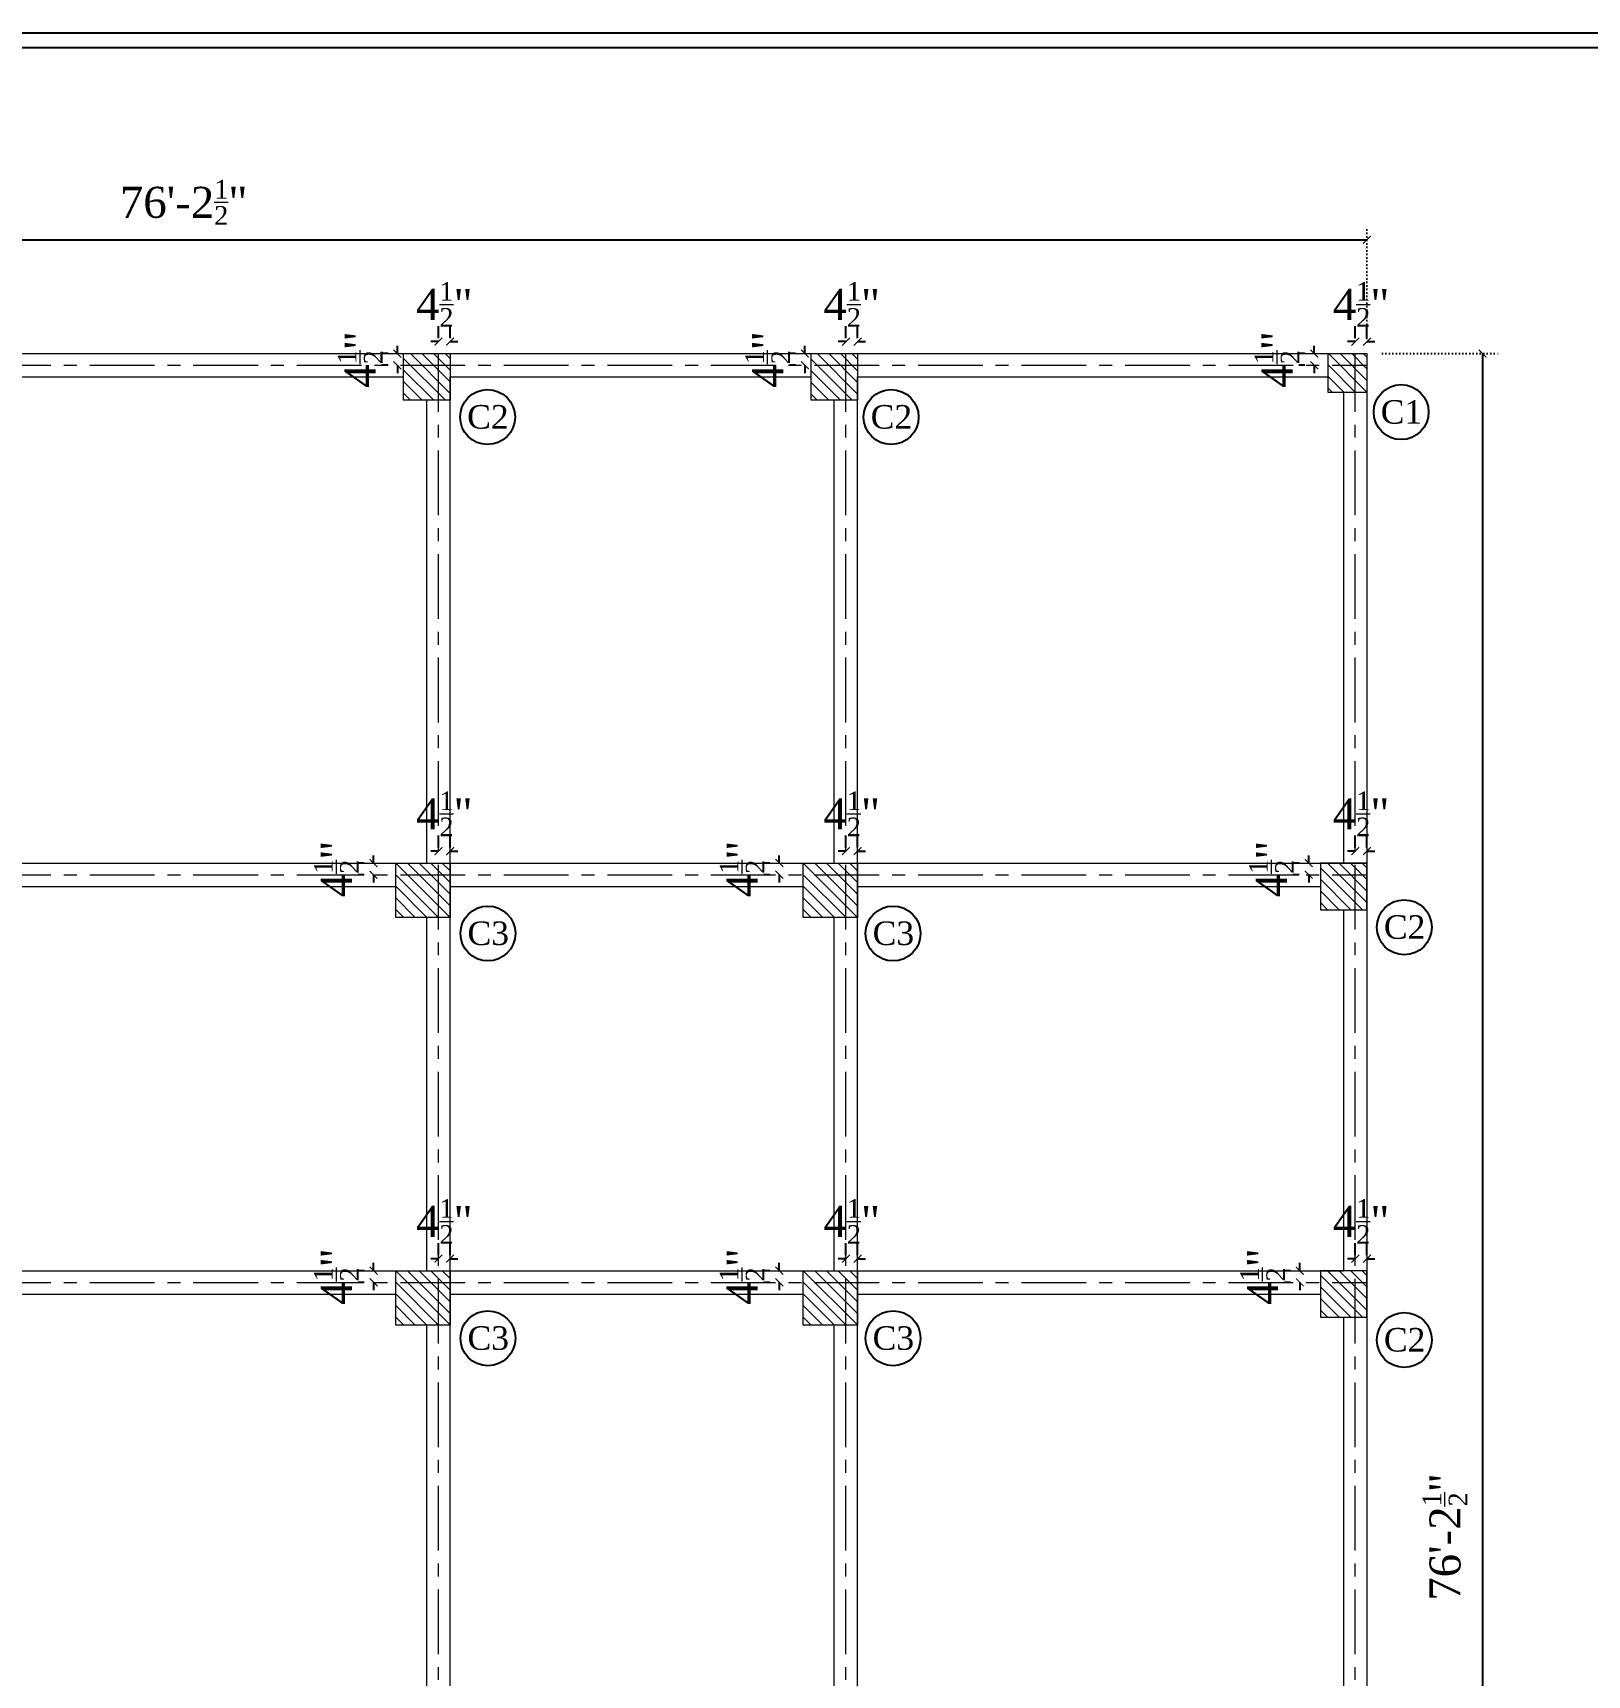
# Model space of a CAD drawing. Header units: feet. Extents: x 36263 to 96584, y 7663 to 35885.
# Drawn here: x 42525 to 43126, y 17432 to 18067 of the extents above; entities that cross this region are included whole.
import ezdxf

# ---------------------------------------------------------------- set-up
doc = ezdxf.new("R2010")
doc.units = ezdxf.units.FT
doc.linetypes.add('CENTER', pattern=[2, 1.25, -0.25, 0.25, -0.25])
doc.linetypes.add('DOT2', pattern=[0.125, 0, -0.125])
for name, color, linetype, lineweight in [('Column', 1, 'Continuous', 15), ('Hatch', 9, 'Continuous', 9), ('ST GRIDS', 6, 'CENTER', 9), ('Wall', 3, 'Continuous', 13)]:
    doc.layers.add(name, color=color, linetype=linetype, lineweight=lineweight)
doc.layers.add('ST DIM', color=11, linetype='Continuous')
doc.layers.add('ST TEX', color=3, linetype='Continuous')
doc.styles.add('RomanS', font='times.ttf')
doc.dimstyles.new('1-1', dxfattribs={"dimtxt": 9, "dimasz": 5, "dimexe": 6, "dimexo": 6, "dimgap": 3, "dimtad": 1, "dimdec": 1, "dimzin": 0, "dimdsep": 46, "dimlunit": 4, "dimtxsty": 'RomanS', "dimblk": 'ARCHTICK', "dimcen": 0.09, "dimclrd": 256, "dimclre": 256, "dimclrt": 3, "dimadec": 0, "dimazin": 0, "dimtfac": 0.6, "dimtdec": 1, "dimtix": 1, "dimtofl": 0, "dimtmove": 1, "dimatfit": 0, "dimfxl": 1, "dimtolj": 1, "dimtzin": 0, "dimarcsym": 0})
pattern_1 = [(315, (2300.4924, 0), (2.24506403, 2.24506403), [])]

# ---------------------------------------------------------------- blocks, each defined once
blk = doc.blocks.new('_ArchTick')
at = {"color": 0, "const_width": 0.15}
blk.add_lwpolyline([(-0.5, -0.5), (0.5, 0.5)], dxfattribs=at)
blk = doc.blocks.new('*D139')
at = {"layer": 'Defpoints', "color": 0, "ltscale": 10, "transparency": 16777216}
for p in [(43040.68, 17986.66), (42126.28, 17942.71), (43040.68, 17942.71)]:
    blk.add_point(p, dxfattribs=at)
at = {"layer": 'ST DIM', "linetype": 'DOT2', "lineweight": -2, "ltscale": 10, "transparency": 16777216}
for p, q in [((42126.28, 17948.71), (42126.28, 17992.66)), ((43040.68, 17948.71), (43040.68, 17992.66))]:
    blk.add_line(p, q, dxfattribs=at)
at = {"layer": 'ST DIM', "lineweight": -2, "ltscale": 10, "transparency": 16777216}
blk.add_line((42126.28, 17986.66), (43040.68, 17986.66), dxfattribs=at)
at = {"layer": 'ST DIM', "lineweight": -2, "ltscale": 10, "transparency": 16777216, "xscale": 3, "yscale": 3, "zscale": 3, "rotation": 180}
blk.add_blockref('_ArchTick', (42126.28, 17986.66), dxfattribs=at)
at = {"layer": 'ST DIM', "lineweight": -2, "ltscale": 10, "transparency": 16777216, "xscale": 3, "yscale": 3, "zscale": 3}
blk.add_blockref('_ArchTick', (43040.68, 17986.66), dxfattribs=at)
at = {"layer": 'ST DIM', "color": 3, "lineweight": 13, "ltscale": 10, "transparency": 16777216, "insert": (42583.48, 18001.17), "char_height": 12, "attachment_point": 5, "style": 'RomanS'}
blk.add_mtext('\\A1;76\'-2{\\H0.6x;\\S1/2;}"', dxfattribs=at)
blk = doc.blocks.new('*D140')
at = {"layer": 'Defpoints', "color": 0, "ltscale": 10, "transparency": 16777216}
for p in [(43040.68, 17942.71), (43040.68, 17028.31), (43085.32, 17028.31)]:
    blk.add_point(p, dxfattribs=at)
at = {"layer": 'ST DIM', "linetype": 'DOT2', "lineweight": -2, "ltscale": 10, "transparency": 16777216}
for p, q in [((43046.68, 17942.71), (43091.32, 17942.71)), ((43046.68, 17028.31), (43091.32, 17028.31))]:
    blk.add_line(p, q, dxfattribs=at)
at = {"layer": 'ST DIM', "lineweight": -2, "ltscale": 10, "transparency": 16777216}
blk.add_line((43085.32, 17942.71), (43085.32, 17028.31), dxfattribs=at)
at = {"layer": 'ST DIM', "lineweight": -2, "ltscale": 10, "transparency": 16777216, "xscale": 3, "yscale": 3, "zscale": 3}
for p, rotation in [((43085.32, 17942.71), 90), ((43085.32, 17028.31), 270)]:
    blk.add_blockref('_ArchTick', p, dxfattribs=dict(at, rotation=rotation))
at = {"layer": 'ST DIM', "color": 3, "lineweight": 13, "ltscale": 10, "transparency": 16777216, "insert": (43070.82, 17485.51), "char_height": 12, "attachment_point": 5, "rotation": 90, "style": 'RomanS'}
blk.add_mtext('\\A1;76\'-2{\\H0.6x;\\S1/2;}"', dxfattribs=at)
blk = doc.blocks.new('*D187')
at = {"layer": 'Defpoints', "color": 0, "ltscale": 10, "transparency": 16777216}
for p in [(42686.44, 17947.36), (42681.94, 17942.71), (42686.44, 17942.71)]:
    blk.add_point(p, dxfattribs=at)
at = {"layer": 'ST DIM', "lineweight": -2, "ltscale": 10, "transparency": 16777216}
for p, q in [((42681.94, 17948.71), (42681.94, 17953.36)), ((42686.44, 17948.71), (42686.44, 17953.36)), ((42681.94, 17947.36), (42678.94, 17947.36)), ((42686.44, 17947.36), (42689.44, 17947.36))]:
    blk.add_line(p, q, dxfattribs=at)
at = {"layer": 'ST DIM', "lineweight": -2, "ltscale": 10, "transparency": 16777216, "xscale": 3, "yscale": 3, "zscale": 3}
blk.add_blockref('_ArchTick', (42681.94, 17947.36), dxfattribs=at)
at = {"layer": 'ST DIM', "lineweight": -2, "ltscale": 10, "transparency": 16777216, "xscale": 3, "yscale": 3, "zscale": 3, "rotation": 180}
blk.add_blockref('_ArchTick', (42686.44, 17947.36), dxfattribs=at)
at = {"layer": 'ST DIM', "color": 3, "lineweight": 13, "ltscale": 10, "transparency": 16777216, "insert": (42684.19, 17961.74), "char_height": 12, "attachment_point": 5, "style": 'RomanS'}
blk.add_mtext('\\A1;4{\\H0.6x;\\S1/2;}"', dxfattribs=at)
blk = doc.blocks.new('*D181')
at = {"layer": 'Defpoints', "color": 0, "ltscale": 10, "transparency": 16777216}
for p in [(42843.88, 17947.36), (42839.38, 17942.71), (42843.88, 17942.71)]:
    blk.add_point(p, dxfattribs=at)
at = {"layer": 'ST DIM', "lineweight": -2, "ltscale": 10, "transparency": 16777216}
for p, q in [((42839.38, 17948.71), (42839.38, 17953.36)), ((42843.88, 17948.71), (42843.88, 17953.36)), ((42839.38, 17947.36), (42836.38, 17947.36)), ((42843.88, 17947.36), (42846.88, 17947.36))]:
    blk.add_line(p, q, dxfattribs=at)
at = {"layer": 'ST DIM', "lineweight": -2, "ltscale": 10, "transparency": 16777216, "xscale": 3, "yscale": 3, "zscale": 3}
blk.add_blockref('_ArchTick', (42839.38, 17947.36), dxfattribs=at)
at = {"layer": 'ST DIM', "lineweight": -2, "ltscale": 10, "transparency": 16777216, "xscale": 3, "yscale": 3, "zscale": 3, "rotation": 180}
blk.add_blockref('_ArchTick', (42843.88, 17947.36), dxfattribs=at)
at = {"layer": 'ST DIM', "color": 3, "lineweight": 13, "ltscale": 10, "transparency": 16777216, "insert": (42841.63, 17961.74), "char_height": 12, "attachment_point": 5, "style": 'RomanS'}
blk.add_mtext('\\A1;4{\\H0.6x;\\S1/2;}"', dxfattribs=at)
blk = doc.blocks.new('*D182')
at = {"layer": 'Defpoints', "color": 0, "ltscale": 10, "transparency": 16777216}
for p in [(43040.68, 17947.36), (43036.18, 17942.71), (43040.68, 17942.71)]:
    blk.add_point(p, dxfattribs=at)
at = {"layer": 'ST DIM', "lineweight": -2, "ltscale": 10, "transparency": 16777216}
for p, q in [((43036.18, 17948.71), (43036.18, 17953.36)), ((43040.68, 17948.71), (43040.68, 17953.36)), ((43036.18, 17947.36), (43033.18, 17947.36)), ((43040.68, 17947.36), (43043.68, 17947.36))]:
    blk.add_line(p, q, dxfattribs=at)
at = {"layer": 'ST DIM', "lineweight": -2, "ltscale": 10, "transparency": 16777216, "xscale": 3, "yscale": 3, "zscale": 3}
blk.add_blockref('_ArchTick', (43036.18, 17947.36), dxfattribs=at)
at = {"layer": 'ST DIM', "lineweight": -2, "ltscale": 10, "transparency": 16777216, "xscale": 3, "yscale": 3, "zscale": 3, "rotation": 180}
blk.add_blockref('_ArchTick', (43040.68, 17947.36), dxfattribs=at)
at = {"layer": 'ST DIM', "color": 3, "lineweight": 13, "ltscale": 10, "transparency": 16777216, "insert": (43038.43, 17961.74), "char_height": 12, "attachment_point": 5, "style": 'RomanS'}
blk.add_mtext('\\A1;4{\\H0.6x;\\S1/2;}"', dxfattribs=at)
blk = doc.blocks.new('*D178')
at = {"layer": 'Defpoints', "color": 0, "ltscale": 10, "transparency": 16777216}
for p in [(42666.07, 17938.21), (42668.44, 17942.71), (42668.44, 17938.21)]:
    blk.add_point(p, dxfattribs=at)
at = {"layer": 'ST DIM', "lineweight": -2, "ltscale": 10, "transparency": 16777216}
for p, q in [((42666.07, 17942.71), (42666.07, 17945.71)), ((42662.44, 17942.71), (42660.07, 17942.71)), ((42662.44, 17938.21), (42660.07, 17938.21)), ((42666.07, 17938.21), (42666.07, 17935.21))]:
    blk.add_line(p, q, dxfattribs=at)
at = {"layer": 'ST DIM', "lineweight": -2, "ltscale": 10, "transparency": 16777216, "xscale": 3, "yscale": 3, "zscale": 3}
for p, rotation in [((42666.07, 17942.71), 270), ((42666.07, 17938.21), 90)]:
    blk.add_blockref('_ArchTick', p, dxfattribs=dict(at, rotation=rotation))
at = {"layer": 'ST DIM', "color": 3, "lineweight": 13, "ltscale": 10, "transparency": 16777216, "insert": (42651.69, 17940.46), "char_height": 12, "attachment_point": 5, "rotation": 90, "style": 'RomanS'}
blk.add_mtext('\\A1;4{\\H0.6x;\\S1/2;}"', dxfattribs=at)
blk = doc.blocks.new('*D179')
at = {"layer": 'Defpoints', "color": 0, "ltscale": 10, "transparency": 16777216}
for p in [(42823.51, 17938.21), (42825.88, 17942.71), (42825.88, 17938.21)]:
    blk.add_point(p, dxfattribs=at)
at = {"layer": 'ST DIM', "lineweight": -2, "ltscale": 10, "transparency": 16777216}
for p, q in [((42823.51, 17942.71), (42823.51, 17945.71)), ((42819.88, 17942.71), (42817.51, 17942.71)), ((42819.88, 17938.21), (42817.51, 17938.21)), ((42823.51, 17938.21), (42823.51, 17935.21))]:
    blk.add_line(p, q, dxfattribs=at)
at = {"layer": 'ST DIM', "lineweight": -2, "ltscale": 10, "transparency": 16777216, "xscale": 3, "yscale": 3, "zscale": 3}
for p, rotation in [((42823.51, 17942.71), 270), ((42823.51, 17938.21), 90)]:
    blk.add_blockref('_ArchTick', p, dxfattribs=dict(at, rotation=rotation))
at = {"layer": 'ST DIM', "color": 3, "lineweight": 13, "ltscale": 10, "transparency": 16777216, "insert": (42809.13, 17940.46), "char_height": 12, "attachment_point": 5, "rotation": 90, "style": 'RomanS'}
blk.add_mtext('\\A1;4{\\H0.6x;\\S1/2;}"', dxfattribs=at)
blk = doc.blocks.new('*D180')
at = {"layer": 'Defpoints', "color": 0, "ltscale": 10, "transparency": 16777216}
for p in [(43020.31, 17938.21), (43022.68, 17942.71), (43022.68, 17938.21)]:
    blk.add_point(p, dxfattribs=at)
at = {"layer": 'ST DIM', "lineweight": -2, "ltscale": 10, "transparency": 16777216}
for p, q in [((43020.31, 17942.71), (43020.31, 17945.71)), ((43016.68, 17942.71), (43014.31, 17942.71)), ((43016.68, 17938.21), (43014.31, 17938.21)), ((43020.31, 17938.21), (43020.31, 17935.21))]:
    blk.add_line(p, q, dxfattribs=at)
at = {"layer": 'ST DIM', "lineweight": -2, "ltscale": 10, "transparency": 16777216, "xscale": 3, "yscale": 3, "zscale": 3}
for p, rotation in [((43020.31, 17942.71), 270), ((43020.31, 17938.21), 90)]:
    blk.add_blockref('_ArchTick', p, dxfattribs=dict(at, rotation=rotation))
at = {"layer": 'ST DIM', "color": 3, "lineweight": 13, "ltscale": 10, "transparency": 16777216, "insert": (43005.93, 17940.46), "char_height": 12, "attachment_point": 5, "rotation": 90, "style": 'RomanS'}
blk.add_mtext('\\A1;4{\\H0.6x;\\S1/2;}"', dxfattribs=at)
blk = doc.blocks.new('*D169')
at = {"layer": 'Defpoints', "color": 0, "ltscale": 10, "transparency": 16777216}
for p in [(42686.44, 17750.51), (42681.94, 17745.86), (42686.44, 17745.86)]:
    blk.add_point(p, dxfattribs=at)
at = {"layer": 'ST DIM', "lineweight": -2, "ltscale": 10, "transparency": 16777216}
for p, q in [((42681.94, 17751.86), (42681.94, 17756.51)), ((42686.44, 17751.86), (42686.44, 17756.51)), ((42681.94, 17750.51), (42678.94, 17750.51)), ((42686.44, 17750.51), (42689.44, 17750.51))]:
    blk.add_line(p, q, dxfattribs=at)
at = {"layer": 'ST DIM', "lineweight": -2, "ltscale": 10, "transparency": 16777216, "xscale": 3, "yscale": 3, "zscale": 3}
blk.add_blockref('_ArchTick', (42681.94, 17750.51), dxfattribs=at)
at = {"layer": 'ST DIM', "lineweight": -2, "ltscale": 10, "transparency": 16777216, "xscale": 3, "yscale": 3, "zscale": 3, "rotation": 180}
blk.add_blockref('_ArchTick', (42686.44, 17750.51), dxfattribs=at)
at = {"layer": 'ST DIM', "color": 3, "lineweight": 13, "ltscale": 10, "transparency": 16777216, "insert": (42684.19, 17764.89), "char_height": 12, "attachment_point": 5, "style": 'RomanS'}
blk.add_mtext('\\A1;4{\\H0.6x;\\S1/2;}"', dxfattribs=at)
blk = doc.blocks.new('*D170')
at = {"layer": 'Defpoints', "color": 0, "ltscale": 10, "transparency": 16777216}
for p in [(42843.88, 17750.51), (42839.38, 17745.86), (42843.88, 17745.86)]:
    blk.add_point(p, dxfattribs=at)
at = {"layer": 'ST DIM', "lineweight": -2, "ltscale": 10, "transparency": 16777216}
for p, q in [((42839.38, 17751.86), (42839.38, 17756.51)), ((42843.88, 17751.86), (42843.88, 17756.51)), ((42839.38, 17750.51), (42836.38, 17750.51)), ((42843.88, 17750.51), (42846.88, 17750.51))]:
    blk.add_line(p, q, dxfattribs=at)
at = {"layer": 'ST DIM', "lineweight": -2, "ltscale": 10, "transparency": 16777216, "xscale": 3, "yscale": 3, "zscale": 3}
blk.add_blockref('_ArchTick', (42839.38, 17750.51), dxfattribs=at)
at = {"layer": 'ST DIM', "lineweight": -2, "ltscale": 10, "transparency": 16777216, "xscale": 3, "yscale": 3, "zscale": 3, "rotation": 180}
blk.add_blockref('_ArchTick', (42843.88, 17750.51), dxfattribs=at)
at = {"layer": 'ST DIM', "color": 3, "lineweight": 13, "ltscale": 10, "transparency": 16777216, "insert": (42841.63, 17764.89), "char_height": 12, "attachment_point": 5, "style": 'RomanS'}
blk.add_mtext('\\A1;4{\\H0.6x;\\S1/2;}"', dxfattribs=at)
blk = doc.blocks.new('*D171')
at = {"layer": 'Defpoints', "color": 0, "ltscale": 10, "transparency": 16777216}
for p in [(43040.68, 17750.51), (43036.18, 17745.86), (43040.68, 17745.86)]:
    blk.add_point(p, dxfattribs=at)
at = {"layer": 'ST DIM', "lineweight": -2, "ltscale": 10, "transparency": 16777216}
for p, q in [((43036.18, 17751.86), (43036.18, 17756.51)), ((43040.68, 17751.86), (43040.68, 17756.51)), ((43036.18, 17750.51), (43033.18, 17750.51)), ((43040.68, 17750.51), (43043.68, 17750.51))]:
    blk.add_line(p, q, dxfattribs=at)
at = {"layer": 'ST DIM', "lineweight": -2, "ltscale": 10, "transparency": 16777216, "xscale": 3, "yscale": 3, "zscale": 3}
blk.add_blockref('_ArchTick', (43036.18, 17750.51), dxfattribs=at)
at = {"layer": 'ST DIM', "lineweight": -2, "ltscale": 10, "transparency": 16777216, "xscale": 3, "yscale": 3, "zscale": 3, "rotation": 180}
blk.add_blockref('_ArchTick', (43040.68, 17750.51), dxfattribs=at)
at = {"layer": 'ST DIM', "color": 3, "lineweight": 13, "ltscale": 10, "transparency": 16777216, "insert": (43038.43, 17764.89), "char_height": 12, "attachment_point": 5, "style": 'RomanS'}
blk.add_mtext('\\A1;4{\\H0.6x;\\S1/2;}"', dxfattribs=at)
blk = doc.blocks.new('*D174')
at = {"layer": 'Defpoints', "color": 0, "ltscale": 10, "transparency": 16777216}
for p in [(42659.23, 17745.86), (42656.86, 17741.36), (42659.23, 17741.36)]:
    blk.add_point(p, dxfattribs=at)
at = {"layer": 'ST DIM', "lineweight": -2, "ltscale": 10, "transparency": 16777216}
for p, q in [((42656.86, 17745.86), (42656.86, 17748.86)), ((42653.23, 17745.86), (42650.86, 17745.86)), ((42653.23, 17741.36), (42650.86, 17741.36)), ((42656.86, 17741.36), (42656.86, 17738.36))]:
    blk.add_line(p, q, dxfattribs=at)
at = {"layer": 'ST DIM', "lineweight": -2, "ltscale": 10, "transparency": 16777216, "xscale": 3, "yscale": 3, "zscale": 3}
for p, rotation in [((42656.86, 17745.86), 270), ((42656.86, 17741.36), 90)]:
    blk.add_blockref('_ArchTick', p, dxfattribs=dict(at, rotation=rotation))
at = {"layer": 'ST DIM', "color": 3, "lineweight": 13, "ltscale": 10, "transparency": 16777216, "insert": (42642.48, 17743.61), "char_height": 12, "attachment_point": 5, "rotation": 90, "style": 'RomanS'}
blk.add_mtext('\\A1;4{\\H0.6x;\\S1/2;}"', dxfattribs=at)
blk = doc.blocks.new('*D175')
at = {"layer": 'Defpoints', "color": 0, "ltscale": 10, "transparency": 16777216}
for p in [(42816, 17745.86), (42813.63, 17741.36), (42816, 17741.36)]:
    blk.add_point(p, dxfattribs=at)
at = {"layer": 'ST DIM', "lineweight": -2, "ltscale": 10, "transparency": 16777216}
for p, q in [((42813.63, 17745.86), (42813.63, 17748.86)), ((42810, 17745.86), (42807.63, 17745.86)), ((42810, 17741.36), (42807.63, 17741.36)), ((42813.63, 17741.36), (42813.63, 17738.36))]:
    blk.add_line(p, q, dxfattribs=at)
at = {"layer": 'ST DIM', "lineweight": -2, "ltscale": 10, "transparency": 16777216, "xscale": 3, "yscale": 3, "zscale": 3}
for p, rotation in [((42813.63, 17745.86), 270), ((42813.63, 17741.36), 90)]:
    blk.add_blockref('_ArchTick', p, dxfattribs=dict(at, rotation=rotation))
at = {"layer": 'ST DIM', "color": 3, "lineweight": 13, "ltscale": 10, "transparency": 16777216, "insert": (42799.24, 17743.61), "char_height": 12, "attachment_point": 5, "rotation": 90, "style": 'RomanS'}
blk.add_mtext('\\A1;4{\\H0.6x;\\S1/2;}"', dxfattribs=at)
blk = doc.blocks.new('*D176')
at = {"layer": 'Defpoints', "color": 0, "ltscale": 10, "transparency": 16777216}
for p in [(43020.53, 17745.86), (43018.17, 17741.36), (43020.53, 17741.36)]:
    blk.add_point(p, dxfattribs=at)
at = {"layer": 'ST DIM', "lineweight": -2, "ltscale": 10, "transparency": 16777216}
for p, q in [((43018.17, 17745.86), (43018.17, 17748.86)), ((43014.53, 17745.86), (43012.17, 17745.86)), ((43014.53, 17741.36), (43012.17, 17741.36)), ((43018.17, 17741.36), (43018.17, 17738.36))]:
    blk.add_line(p, q, dxfattribs=at)
at = {"layer": 'ST DIM', "lineweight": -2, "ltscale": 10, "transparency": 16777216, "xscale": 3, "yscale": 3, "zscale": 3}
for p, rotation in [((43018.17, 17745.86), 270), ((43018.17, 17741.36), 90)]:
    blk.add_blockref('_ArchTick', p, dxfattribs=dict(at, rotation=rotation))
at = {"layer": 'ST DIM', "color": 3, "lineweight": 13, "ltscale": 10, "transparency": 16777216, "insert": (43003.78, 17743.61), "char_height": 12, "attachment_point": 5, "rotation": 90, "style": 'RomanS'}
blk.add_mtext('\\A1;4{\\H0.6x;\\S1/2;}"', dxfattribs=at)
blk = doc.blocks.new('*D145')
at = {"layer": 'Defpoints', "color": 0, "ltscale": 10, "transparency": 16777216}
for p in [(42686.44, 17593.03), (42681.94, 17588.38), (42686.44, 17588.38)]:
    blk.add_point(p, dxfattribs=at)
at = {"layer": 'ST DIM', "lineweight": -2, "ltscale": 10, "transparency": 16777216}
for p, q in [((42681.94, 17594.38), (42681.94, 17599.03)), ((42686.44, 17594.38), (42686.44, 17599.03)), ((42681.94, 17593.03), (42678.94, 17593.03)), ((42686.44, 17593.03), (42689.44, 17593.03))]:
    blk.add_line(p, q, dxfattribs=at)
at = {"layer": 'ST DIM', "lineweight": -2, "ltscale": 10, "transparency": 16777216, "xscale": 3, "yscale": 3, "zscale": 3}
blk.add_blockref('_ArchTick', (42681.94, 17593.03), dxfattribs=at)
at = {"layer": 'ST DIM', "lineweight": -2, "ltscale": 10, "transparency": 16777216, "xscale": 3, "yscale": 3, "zscale": 3, "rotation": 180}
blk.add_blockref('_ArchTick', (42686.44, 17593.03), dxfattribs=at)
at = {"layer": 'ST DIM', "color": 3, "lineweight": 13, "ltscale": 10, "transparency": 16777216, "insert": (42684.19, 17607.42), "char_height": 12, "attachment_point": 5, "style": 'RomanS'}
blk.add_mtext('\\A1;4{\\H0.6x;\\S1/2;}"', dxfattribs=at)
blk = doc.blocks.new('*D146')
at = {"layer": 'Defpoints', "color": 0, "ltscale": 10, "transparency": 16777216}
for p in [(42843.88, 17593.03), (42839.38, 17588.38), (42843.88, 17588.38)]:
    blk.add_point(p, dxfattribs=at)
at = {"layer": 'ST DIM', "lineweight": -2, "ltscale": 10, "transparency": 16777216}
for p, q in [((42839.38, 17594.38), (42839.38, 17599.03)), ((42843.88, 17594.38), (42843.88, 17599.03)), ((42839.38, 17593.03), (42836.38, 17593.03)), ((42843.88, 17593.03), (42846.88, 17593.03))]:
    blk.add_line(p, q, dxfattribs=at)
at = {"layer": 'ST DIM', "lineweight": -2, "ltscale": 10, "transparency": 16777216, "xscale": 3, "yscale": 3, "zscale": 3}
blk.add_blockref('_ArchTick', (42839.38, 17593.03), dxfattribs=at)
at = {"layer": 'ST DIM', "lineweight": -2, "ltscale": 10, "transparency": 16777216, "xscale": 3, "yscale": 3, "zscale": 3, "rotation": 180}
blk.add_blockref('_ArchTick', (42843.88, 17593.03), dxfattribs=at)
at = {"layer": 'ST DIM', "color": 3, "lineweight": 13, "ltscale": 10, "transparency": 16777216, "insert": (42841.63, 17607.42), "char_height": 12, "attachment_point": 5, "style": 'RomanS'}
blk.add_mtext('\\A1;4{\\H0.6x;\\S1/2;}"', dxfattribs=at)
blk = doc.blocks.new('*D147')
at = {"layer": 'Defpoints', "color": 0, "ltscale": 10, "transparency": 16777216}
for p in [(43040.68, 17593.03), (43036.18, 17588.38), (43040.68, 17588.38)]:
    blk.add_point(p, dxfattribs=at)
at = {"layer": 'ST DIM', "lineweight": -2, "ltscale": 10, "transparency": 16777216}
for p, q in [((43036.18, 17594.38), (43036.18, 17599.03)), ((43040.68, 17594.38), (43040.68, 17599.03)), ((43036.18, 17593.03), (43033.18, 17593.03)), ((43040.68, 17593.03), (43043.68, 17593.03))]:
    blk.add_line(p, q, dxfattribs=at)
at = {"layer": 'ST DIM', "lineweight": -2, "ltscale": 10, "transparency": 16777216, "xscale": 3, "yscale": 3, "zscale": 3}
blk.add_blockref('_ArchTick', (43036.18, 17593.03), dxfattribs=at)
at = {"layer": 'ST DIM', "lineweight": -2, "ltscale": 10, "transparency": 16777216, "xscale": 3, "yscale": 3, "zscale": 3, "rotation": 180}
blk.add_blockref('_ArchTick', (43040.68, 17593.03), dxfattribs=at)
at = {"layer": 'ST DIM', "color": 3, "lineweight": 13, "ltscale": 10, "transparency": 16777216, "insert": (43038.43, 17607.42), "char_height": 12, "attachment_point": 5, "style": 'RomanS'}
blk.add_mtext('\\A1;4{\\H0.6x;\\S1/2;}"', dxfattribs=at)
blk = doc.blocks.new('*D150')
at = {"layer": 'Defpoints', "color": 0, "ltscale": 10, "transparency": 16777216}
for p in [(42656.86, 17583.88), (42659.23, 17588.38), (42659.23, 17583.88)]:
    blk.add_point(p, dxfattribs=at)
at = {"layer": 'ST DIM', "lineweight": -2, "ltscale": 10, "transparency": 16777216}
for p, q in [((42656.86, 17588.38), (42656.86, 17591.38)), ((42653.23, 17588.38), (42650.86, 17588.38)), ((42653.23, 17583.88), (42650.86, 17583.88)), ((42656.86, 17583.88), (42656.86, 17580.88))]:
    blk.add_line(p, q, dxfattribs=at)
at = {"layer": 'ST DIM', "lineweight": -2, "ltscale": 10, "transparency": 16777216, "xscale": 3, "yscale": 3, "zscale": 3}
for p, rotation in [((42656.86, 17588.38), 270), ((42656.86, 17583.88), 90)]:
    blk.add_blockref('_ArchTick', p, dxfattribs=dict(at, rotation=rotation))
at = {"layer": 'ST DIM', "color": 3, "lineweight": 13, "ltscale": 10, "transparency": 16777216, "insert": (42642.48, 17586.13), "char_height": 12, "attachment_point": 5, "rotation": 90, "style": 'RomanS'}
blk.add_mtext('\\A1;4{\\H0.6x;\\S1/2;}"', dxfattribs=at)
blk = doc.blocks.new('*D151')
at = {"layer": 'Defpoints', "color": 0, "ltscale": 10, "transparency": 16777216}
for p in [(42813.63, 17583.88), (42816, 17588.38), (42816, 17583.88)]:
    blk.add_point(p, dxfattribs=at)
at = {"layer": 'ST DIM', "lineweight": -2, "ltscale": 10, "transparency": 16777216}
for p, q in [((42813.63, 17588.38), (42813.63, 17591.38)), ((42810, 17588.38), (42807.63, 17588.38)), ((42810, 17583.88), (42807.63, 17583.88)), ((42813.63, 17583.88), (42813.63, 17580.88))]:
    blk.add_line(p, q, dxfattribs=at)
at = {"layer": 'ST DIM', "lineweight": -2, "ltscale": 10, "transparency": 16777216, "xscale": 3, "yscale": 3, "zscale": 3}
for p, rotation in [((42813.63, 17588.38), 270), ((42813.63, 17583.88), 90)]:
    blk.add_blockref('_ArchTick', p, dxfattribs=dict(at, rotation=rotation))
at = {"layer": 'ST DIM', "color": 3, "lineweight": 13, "ltscale": 10, "transparency": 16777216, "insert": (42799.24, 17586.13), "char_height": 12, "attachment_point": 5, "rotation": 90, "style": 'RomanS'}
blk.add_mtext('\\A1;4{\\H0.6x;\\S1/2;}"', dxfattribs=at)
blk = doc.blocks.new('*D152')
at = {"layer": 'Defpoints', "color": 0, "ltscale": 10, "transparency": 16777216}
for p in [(43014.76, 17583.88), (43017.13, 17588.38), (43017.13, 17583.88)]:
    blk.add_point(p, dxfattribs=at)
at = {"layer": 'ST DIM', "lineweight": -2, "ltscale": 10, "transparency": 16777216}
for p, q in [((43014.76, 17588.38), (43014.76, 17591.38)), ((43011.13, 17588.38), (43008.76, 17588.38)), ((43011.13, 17583.88), (43008.76, 17583.88)), ((43014.76, 17583.88), (43014.76, 17580.88))]:
    blk.add_line(p, q, dxfattribs=at)
at = {"layer": 'ST DIM', "lineweight": -2, "ltscale": 10, "transparency": 16777216, "xscale": 3, "yscale": 3, "zscale": 3}
for p, rotation in [((43014.76, 17588.38), 270), ((43014.76, 17583.88), 90)]:
    blk.add_blockref('_ArchTick', p, dxfattribs=dict(at, rotation=rotation))
at = {"layer": 'ST DIM', "color": 3, "lineweight": 13, "ltscale": 10, "transparency": 16777216, "insert": (43000.37, 17586.13), "char_height": 12, "attachment_point": 5, "rotation": 90, "style": 'RomanS'}
blk.add_mtext('\\A1;4{\\H0.6x;\\S1/2;}"', dxfattribs=at)

msp = doc.modelspace()

# ---------------------------------------------------------------- hatches: boundary and pattern name
at = {"layer": 'Hatch', "lineweight": 9, "transparency": 33554505}
h = msp.add_hatch(dxfattribs=at)
h.set_pattern_fill('ANSI31', color=253, angle=-90)
h.set_pattern_definition(pattern_1)
h.paths.add_polyline_path([(42668.44, 17942.71), (42668.44, 17924.71), (42686.44, 17924.71), (42686.44, 17942.71)])
h = msp.add_hatch(dxfattribs=at)
h.set_pattern_fill('ANSI31', color=253, angle=-90)
h.set_pattern_definition(pattern_1)
h.paths.add_polyline_path([(42825.88, 17942.71), (42825.88, 17924.71), (42843.88, 17924.71), (42843.88, 17942.71)])
h = msp.add_hatch(dxfattribs=at)
h.set_pattern_fill('ANSI31', color=253, angle=-90)
h.set_pattern_definition(pattern_1)
h.paths.add_polyline_path([(43025.68, 17927.71), (43040.68, 17927.71), (43040.68, 17942.71), (43025.68, 17942.71)])
h = msp.add_hatch(dxfattribs=at)
h.set_pattern_fill('ANSI31', color=253, angle=-90)
h.set_pattern_definition([(315, (2654.8044, 0), (2.24506403, 2.24506403), [])])
h.paths.add_polyline_path([(42686.44, 17745.86), (42665.44, 17745.86), (42665.44, 17724.86), (42686.44, 17724.86)])
h = msp.add_hatch(dxfattribs=at)
h.set_pattern_fill('ANSI31', color=253, angle=-90)
h.set_pattern_definition([(315, (2812.2444, 0), (2.24506403, 2.24506403), [])])
h.paths.add_polyline_path([(42843.88, 17745.86), (42822.88, 17745.86), (42822.88, 17724.86), (42843.88, 17724.86)])
h = msp.add_hatch(dxfattribs=at)
h.set_pattern_fill('ANSI31', color=253, angle=-90)
h.set_pattern_definition([(315, (2300.4924, 157.4784), (2.24506403, 2.24506403), [])])
h.paths.add_polyline_path([(43022.68, 17745.86), (43022.68, 17727.86), (43040.68, 17727.86), (43040.68, 17745.86)])
h = msp.add_hatch(dxfattribs=at)
h.set_pattern_fill('ANSI31', color=253, angle=-90)
h.set_pattern_definition([(315, (2654.8044, -157.4784), (2.24506403, 2.24506403), [])])
h.paths.add_polyline_path([(42686.44, 17588.38), (42665.44, 17588.38), (42665.44, 17567.38), (42686.44, 17567.38)])
h = msp.add_hatch(dxfattribs=at)
h.set_pattern_fill('ANSI31', color=253, angle=-90)
h.set_pattern_definition([(315, (2812.2444, -157.4784), (2.24506403, 2.24506403), [])])
h.paths.add_polyline_path([(42843.88, 17588.38), (42822.88, 17588.38), (42822.88, 17567.38), (42843.88, 17567.38)])
h = msp.add_hatch(dxfattribs=at)
h.set_pattern_fill('ANSI31', color=253, angle=-90)
h.set_pattern_definition(pattern_1)
h.paths.add_polyline_path([(43022.68, 17588.38), (43022.68, 17570.38), (43040.68, 17570.38), (43040.68, 17588.38)])

# ---------------------------------------------------------------- linework, layer by layer
for points in [[(41915.64, 16782.86), (41915.64, 18066.65), (43726.55, 18066.65), (43726.55, 16782.86)], [(41921.34, 16788.56), (41921.34, 18060.95), (43720.85, 18060.95), (43720.85, 16788.56)]]:
    msp.add_lwpolyline(points, close=True)
for centre in [(42700.92, 17918.2), (42856.83, 17918.2), (43053.91, 17920.11), (42701.04, 17718.68), (42857.58, 17718.68), (43055.12, 17721.08), (42701.04, 17562.28), (42857.58, 17562.28), (43055.12, 17561.62)]:
    msp.add_circle(centre, 10.61)
at = {"layer": 'Column', "lineweight": 18}
for points in [[(42668.44, 17942.71), (42686.44, 17942.71), (42686.44, 17924.71), (42668.44, 17924.71)], [(42825.88, 17942.71), (42843.88, 17942.71), (42843.88, 17924.71), (42825.88, 17924.71)], [(43025.68, 17942.71), (43040.68, 17942.71), (43040.68, 17927.71), (43025.68, 17927.71)], [(42665.44, 17745.86), (42686.44, 17745.86), (42686.44, 17724.86), (42665.44, 17724.86)], [(42822.88, 17745.86), (42843.88, 17745.86), (42843.88, 17724.86), (42822.88, 17724.86)], [(43040.68, 17745.86), (43022.68, 17745.86), (43022.68, 17727.86), (43040.68, 17727.86)], [(42665.44, 17588.38), (42686.44, 17588.38), (42686.44, 17567.38), (42665.44, 17567.38)], [(42822.88, 17588.38), (42843.88, 17588.38), (42843.88, 17567.38), (42822.88, 17567.38)], [(43040.68, 17588.38), (43022.68, 17588.38), (43022.68, 17570.38), (43040.68, 17570.38)]]:
    msp.add_lwpolyline(points, close=True, dxfattribs=at)
at = {"layer": 'ST GRIDS', "color": 251, "lineweight": 13, "ltscale": 20}
for p, q in [((42027.22, 17938.21), (43040.68, 17938.21)), ((42681.94, 16920.25), (42681.94, 17942.71)), ((42839.38, 16920.25), (42839.38, 17942.71)), ((43036.18, 16920.25), (43036.18, 17942.71)), ((42027.22, 17741.36), (43040.68, 17741.36)), ((42027.22, 17583.88), (43040.68, 17583.88))]:
    msp.add_line(p, q, dxfattribs=at)
at = {"layer": 'Wall', "lineweight": 15}
for p, q in [((42126.28, 17942.71), (43040.68, 17942.71)), ((43040.68, 17942.71), (43040.68, 17028.31)), ((42489.52, 17933.71), (42668.44, 17933.71)), ((42686.44, 17933.71), (42825.88, 17933.71)), ((42686.44, 17037.31), (42686.44, 17933.71)), ((42843.88, 17933.71), (43025.68, 17933.71)), ((42843.88, 17037.31), (42843.88, 17933.71)), ((43031.68, 17927.71), (43031.68, 17745.86)), ((42677.44, 17745.86), (42677.44, 17924.71)), ((42834.88, 17745.86), (42834.88, 17924.71)), ((42489.52, 17745.86), (42677.44, 17745.86)), ((42686.44, 17745.86), (42834.88, 17745.86)), ((42843.88, 17745.86), (43040.68, 17745.86)), ((42489.52, 17736.86), (42665.44, 17736.86)), ((42686.44, 17736.86), (42822.88, 17736.86)), ((42843.88, 17736.86), (43022.68, 17736.86)), ((42677.44, 17588.38), (42677.44, 17724.86)), ((42834.88, 17588.38), (42834.88, 17724.86)), ((43031.68, 17727.86), (43031.68, 17588.38)), ((42135.28, 17588.38), (43031.68, 17588.38)), ((42489.52, 17579.38), (42665.44, 17579.38)), ((42686.44, 17579.38), (42822.88, 17579.38)), ((42843.88, 17579.38), (43022.68, 17579.38)), ((43031.68, 17570.38), (43031.68, 17391.53)), ((42677.44, 17391.53), (42677.44, 17567.38)), ((42834.88, 17391.53), (42834.88, 17567.38))]:
    msp.add_line(p, q, dxfattribs=at)

# ---------------------------------------------------------------- texts
at = {"layer": 'ST TEX', "color": 3, "lineweight": -3, "transparency": 33554684, "style": 'RomanS'}
for s, p in [('C2', (42693.02, 17913.74)), ('C2', (42848.93, 17913.74)), ('C1', (43046.01, 17915.65)), ('C3', (42693.15, 17714.22)), ('C3', (42849.68, 17714.22)), ('C2', (43047.22, 17716.62)), ('C3', (42693.15, 17557.82)), ('C3', (42849.68, 17557.82)), ('C2', (43047.22, 17557.16))]:
    msp.add_text(s, height=9.1, dxfattribs=at).set_placement(p)

# ---------------------------------------------------------------- dimensions: what is measured, and where the dimension line sits
at = {"layer": 'ST DIM', "lineweight": 13, "ltscale": 10}
for base, p1, p2, picture, middle in [((43040.68, 17986.66), (42126.28, 17942.71), (43040.68, 17942.71), '*D139', (42583.48, 18001.17)), ((42686.44, 17947.36), (42681.94, 17942.71), (42686.44, 17942.71), '*D187', (42684.19, 17961.74)), ((42843.88, 17947.36), (42839.38, 17942.71), (42843.88, 17942.71), '*D181', (42841.63, 17961.74)), ((43040.68, 17947.36), (43036.18, 17942.71), (43040.68, 17942.71), '*D182', (43038.43, 17961.74)), ((42686.44, 17750.51), (42681.94, 17745.86), (42686.44, 17745.86), '*D169', (42684.19, 17764.89)), ((42843.88, 17750.51), (42839.38, 17745.86), (42843.88, 17745.86), '*D170', (42841.63, 17764.89)), ((43040.68, 17750.51), (43036.18, 17745.86), (43040.68, 17745.86), '*D171', (43038.43, 17764.89)), ((42686.44, 17593.03), (42681.94, 17588.38), (42686.44, 17588.38), '*D145', (42684.19, 17607.42)), ((42843.88, 17593.03), (42839.38, 17588.38), (42843.88, 17588.38), '*D146', (42841.63, 17607.42)), ((43040.68, 17593.03), (43036.18, 17588.38), (43040.68, 17588.38), '*D147', (43038.43, 17607.42))]:
    dim = msp.add_linear_dim(base=base, p1=p1, p2=p2, dimstyle='1-1', override={"dimtxt": 12, "dimasz": 3, "dimgap": 6, "dimpost": '\\X'}, dxfattribs=at)
    dim.commit()
    dim.dimension.update_dxf_attribs({"geometry": picture, "text_midpoint": middle})
for base, p1, p2, picture, middle in [((42666.07, 17938.21), (42668.44, 17942.71), (42668.44, 17938.21), '*D178', (42651.69, 17940.46)), ((42823.51, 17938.21), (42825.88, 17942.71), (42825.88, 17938.21), '*D179', (42809.13, 17940.46)), ((43020.31, 17938.21), (43022.68, 17942.71), (43022.68, 17938.21), '*D180', (43005.93, 17940.46)), ((43085.32, 17028.31), (43040.68, 17942.71), (43040.68, 17028.31), '*D140', (43070.82, 17485.51)), ((42656.86, 17741.36), (42659.23, 17745.86), (42659.23, 17741.36), '*D174', (42642.48, 17743.61)), ((42813.63, 17741.36), (42816, 17745.86), (42816, 17741.36), '*D175', (42799.24, 17743.61)), ((43018.17, 17741.36), (43020.53, 17745.86), (43020.53, 17741.36), '*D176', (43003.78, 17743.61)), ((42656.86, 17583.88), (42659.23, 17588.38), (42659.23, 17583.88), '*D150', (42642.48, 17586.13)), ((42813.63, 17583.88), (42816, 17588.38), (42816, 17583.88), '*D151', (42799.24, 17586.13)), ((43014.76, 17583.88), (43017.13, 17588.38), (43017.13, 17583.88), '*D152', (43000.37, 17586.13))]:
    dim = msp.add_linear_dim(base=base, p1=p1, p2=p2, angle=90, dimstyle='1-1', override={"dimtxt": 12, "dimasz": 3, "dimgap": 6, "dimpost": '\\X'}, dxfattribs=at)
    dim.commit()
    dim.dimension.update_dxf_attribs({"geometry": picture, "text_midpoint": middle})

doc.saveas('drawing.dxf')
